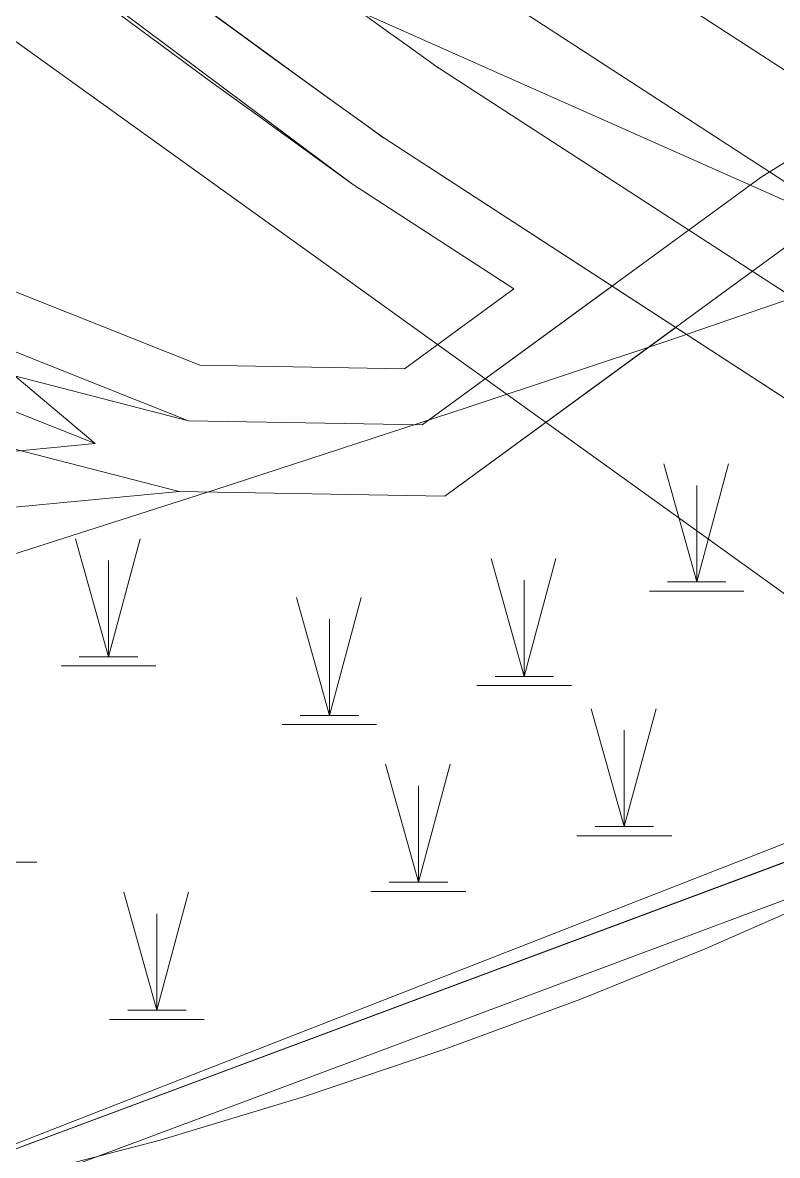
# Model space of a CAD drawing. Header units: metres. Extents: x 532950 to 537618, y 1849954 to 1853119.
# Drawn here: x 534676.3 to 534718.8, y 1851312.8 to 1851376.6 of the extents above; entities that cross this region are included whole.
import ezdxf

# ---------------------------------------------------------------- set-up
doc = ezdxf.new("R2010")
doc.units = ezdxf.units.M
doc.header["$LTSCALE"] = 3.1
for name, color, linetype, lineweight in [('11', 7, 'Continuous', 13), ('12', 7, 'Continuous', 13), ('26', 7, 'Continuous', 13), ('4', 7, 'Continuous', 13), ('45', 7, 'Continuous', 13), ('48', 7, 'Continuous', 13), ('52', 7, 'Continuous', 13), ('53', 7, 'Continuous', 13), ('55', 7, 'Continuous', 13), ('58', 7, 'Continuous', 13)]:
    doc.layers.add(name, color=color, linetype=linetype, lineweight=lineweight)

msp = doc.modelspace()

# ---------------------------------------------------------------- linework, layer by layer
at = {"layer": '11'}
msp.add_lwpolyline([(534702.42, 1851378.6), (534818.85, 1851303)], dxfattribs=at)
at = {"layer": '12'}
for points in [[(534582.61, 1851462.33), (534600.34, 1851443.44), (534619.52, 1851426.03), (534656.66, 1851396.09), (534694.87, 1851367.54), (534703.95, 1851361.65), (534697.79, 1851357.14), (534686.27, 1851357.34), (534648.8, 1851372.25), (534644.19, 1851378.98), (534636.45, 1851388.89), (534634.19, 1851391.54), (534631.69, 1851393.97), (534628.99, 1851396.18), (534626.1, 1851398.13), (534623.05, 1851399.82), (534611.31, 1851405.14), (534599.24, 1851409.65), (534586.31, 1851414.02), (534573.4, 1851418.46), (534569.17, 1851420.12), (534565.07, 1851422.09), (534561.14, 1851424.37), (534553.97, 1851429.34)], [(534681.58, 1851377.23), (534684.23, 1851375.28), (534686.88, 1851373.33), (534689.54, 1851371.4), (534692.2, 1851369.47), (534694.87, 1851367.54), (534703.95, 1851361.65), (534697.79, 1851357.14), (534686.27, 1851357.34), (534648.8, 1851372.25), (534644.19, 1851378.98)], [(534785.63, 1851309.97), (534744.52, 1851336.66), (534659.97, 1851305.11), (534583.67, 1851318.06), (534521.97, 1851356.78)], [(534785.63, 1851309.97), (534744.52, 1851336.66), (534659.97, 1851305.11), (534583.67, 1851318.06), (534521.97, 1851356.78)]]:
    msp.add_lwpolyline(points, dxfattribs=at)
at = {"layer": '26'}
msp.add_lwpolyline([(534645.59, 1851366.77), (534680.38, 1851352.93), (534673.95, 1851352.31)], dxfattribs=at)
at = {"layer": '4'}
msp.add_lwpolyline([(534472.49, 1851527.98), (534680.38, 1851352.93), (534673.95, 1851352.31), (534471.73, 1851527.66)], dxfattribs=at)
at = {"layer": '45'}
msp.add_lwpolyline([(534659.78, 1851307.18), (534743.33, 1851339.82), (534713.08, 1851359.47), (534700.07, 1851349.96), (534685.1, 1851350.22), (534674.25, 1851349.19)], dxfattribs=at)
at = {"layer": '48'}
msp.add_lwpolyline([(536135.62, 1851789.72), (535515.37, 1851926.72), (535258.5, 1851965.9), (535022.43, 1852017.88), (534680.95, 1852158.73), (534430.5, 1852265), (534355.97, 1852086.4), (534346.16, 1851984.65), (534462.32, 1851750.84), (534498.61, 1851623.52), (534531.7, 1851526.54), (534597.02, 1851432.26), (534785.89, 1851296.54), (534919.77, 1851224.01), (534977.2, 1851164.91), (535024.78, 1851103.67), (535103, 1851049.67), (535187.68, 1851009.38), (535275.9, 1851002), (535384.77, 1851022.15), (535615.71, 1851282.83), (535719.74, 1851373.89), (535864.1, 1851423.04), (536000.85, 1851463.59)], dxfattribs=at)
at = {"layer": '52'}
for p, q in [((534705.39, 1851382.94), (534806.73, 1851317.14)), ((534699.46, 1851374.27), (534799.9, 1851309.05))]:
    msp.add_line(p, q, dxfattribs=at)
msp.add_arc((535422.112, 1852382.195), 1240.218, 229.70337, 234.36082, dxfattribs=at)
at = {"layer": '53'}
msp.add_line((534696.64, 1851370.14), (534793.54, 1851307.22), dxfattribs=at)
msp.add_arc((535422.112, 1852382.195), 1245.218, 229.69639, 234.36613, dxfattribs=at)
at = {"layer": '55'}
for p, q in [((534714.26, 1851345.13), (534712.4, 1851351.78)), ((534714.26, 1851345.13), (534716.04, 1851351.78)), ((534714.26, 1851345.13), (534714.26, 1851350.56)), ((534681.12, 1851340.91), (534679.26, 1851347.56)), ((534681.12, 1851340.91), (534682.91, 1851347.56)), ((534681.12, 1851340.91), (534681.12, 1851346.34)), ((534704.54, 1851339.81), (534702.68, 1851346.45)), ((534704.54, 1851339.81), (534706.33, 1851346.45)), ((534704.54, 1851339.81), (534704.54, 1851345.24)), ((534711.59, 1851344.62), (534716.92, 1851344.62)), ((534712.61, 1851345.13), (534715.9, 1851345.13)), ((534693.57, 1851337.61), (534691.71, 1851344.26)), ((534693.57, 1851337.61), (534695.36, 1851344.26)), ((534693.57, 1851337.61), (534693.57, 1851343.04)), ((534679.48, 1851340.91), (534682.77, 1851340.91)), ((534678.45, 1851340.4), (534683.79, 1851340.4)), ((534702.9, 1851339.81), (534706.19, 1851339.81)), ((534701.87, 1851339.29), (534707.21, 1851339.29)), ((534691.92, 1851337.61), (534695.22, 1851337.61)), ((534710.18, 1851331.35), (534708.32, 1851337.99)), ((534710.18, 1851331.35), (534711.97, 1851337.99)), ((534690.9, 1851337.1), (534696.23, 1851337.1)), ((534710.18, 1851331.35), (534710.18, 1851336.78)), ((534698.59, 1851328.21), (534696.72, 1851334.86)), ((534698.59, 1851328.21), (534700.37, 1851334.86)), ((534698.59, 1851328.21), (534698.59, 1851333.64)), ((534708.54, 1851331.35), (534711.83, 1851331.35)), ((534707.51, 1851330.83), (534712.85, 1851330.83)), ((534671.75, 1851329.35), (534677.09, 1851329.35)), ((534696.94, 1851328.21), (534700.23, 1851328.21)), ((534683.85, 1851321.01), (534681.99, 1851327.65)), ((534683.85, 1851321.01), (534685.64, 1851327.65)), ((534695.91, 1851327.7), (534701.25, 1851327.7)), ((534683.85, 1851321.01), (534683.85, 1851326.44)), ((534682.21, 1851321.01), (534685.5, 1851321.01)), ((534681.18, 1851320.49), (534686.52, 1851320.49))]:
    msp.add_line(p, q, dxfattribs=at)
msp.add_lwpolyline([(534435.03, 1852302.36), (534325.72, 1852049.19), (534353.84, 1851932.14), (534451.76, 1851760.49), (534494.46, 1851609.32), (534521.83, 1851454.43), (534874.06, 1851297.73), (534980.01, 1851227.29), (535025.25, 1851130.42), (535137.96, 1851046.53), (535351.9, 1851022.3), (535580.64, 1851242.44), (535635.18, 1851288.02), (535713.41, 1851370.26), (536002.4, 1851411.83), (536158.14, 1851571.22), (536125.75, 1851798.92), (536134.25, 1851845.92), (534499.31, 1852312.5)], close=True, dxfattribs=at)
for points in [[(534857.56, 1851418), (534816.22, 1851368.3), (534743.69, 1851338.45), (534659.78, 1851307.18), (534584.4, 1851319.97), (534523.24, 1851358.35), (534477.73, 1851405.26), (534456.39, 1851452.17), (534449.28, 1851582.95), (534450.9, 1851641.07), (534444.72, 1851664), (534443.84, 1851690.46), (534441.19, 1851714.27)], [(534547.28, 1851395.9), (534572.72, 1851385.28), (534577.22, 1851370.9), (534580.66, 1851369.83), (534599.13, 1851372.81), (534610.96, 1851372.13), (534623.43, 1851356.48), (534632.01, 1851345.25), (534639.3, 1851342.85), (534651.11, 1851350.52), (534664.42, 1851359.69), (534685.64, 1851354.21), (534698.79, 1851353.99), (534717.89, 1851367.93), (534733.2, 1851377.47), (534760.2, 1851375.69), (534774.62, 1851376.14), (534795.9, 1851386.57), (534817.17, 1851401.32), (534832.23, 1851413.13), (534855.77, 1851421.48)], [(534545.76, 1851392.2), (534569.46, 1851382.31), (534574.03, 1851367.69), (534580.37, 1851365.74), (534599.33, 1851368.79), (534608.94, 1851368.24), (534620.28, 1851354.02), (534629.58, 1851341.84), (534639.87, 1851338.46), (534653.34, 1851347.19), (534665.19, 1851355.36), (534685.1, 1851350.22), (534700.07, 1851349.96), (534720.13, 1851364.62), (534734.22, 1851373.4), (534760.13, 1851371.68), (534775.61, 1851372.17), (534797.93, 1851383.11), (534819.54, 1851398.1), (534834.18, 1851409.58)], [(534555.54, 1851386.31), (534562.55, 1851382.69), (534570.83, 1851377.87), (534580.4, 1851371.85), (534591.23, 1851364.62), (534601.89, 1851357.41), (534610.92, 1851351.45), (534618.32, 1851346.74), (534624.09, 1851343.27), (534628.22, 1851341.05), (534631.44, 1851339.63), (534634.46, 1851338.54), (534637.28, 1851337.8), (534639.89, 1851337.41), (534642.31, 1851337.36), (534645.95, 1851337.97), (534652.26, 1851339.58), (534661.22, 1851342.17), (534672.84, 1851345.75), (534687.11, 1851350.32), (534701.32, 1851354.96), (534712.74, 1851358.75), (534721.37, 1851361.71)], [(534721.32, 1851327.36), (534714.73, 1851324.46), (534707.67, 1851321.61), (534700.13, 1851318.83), (534692.11, 1851316.12), (534684.04, 1851313.68), (534676.37, 1851311.7)]]:
    msp.add_lwpolyline(points, dxfattribs=at)
at = {"layer": '58'}
for points in [[(534686.03, 1851377.85), (534688.68, 1851375.91), (534691.33, 1851373.98), (534693.98, 1851372.05), (534696.64, 1851370.14), (534709.49, 1851361.8), (534698.79, 1851353.99), (534685.64, 1851354.21), (534646.75, 1851369.69), (534641.66, 1851377.13)], [(534646.75, 1851369.69), (534685.64, 1851354.21), (534698.79, 1851353.99), (534709.49, 1851361.8), (534713.08, 1851359.47), (534700.07, 1851349.96), (534685.1, 1851350.22), (534674.25, 1851349.19)], [(534789.46, 1851309.87), (534744.76, 1851338.89), (534659.78, 1851307.18), (534584.4, 1851319.97), (534523.24, 1851358.35)]]:
    msp.add_lwpolyline(points, dxfattribs=at)

doc.saveas('drawing.dxf')
